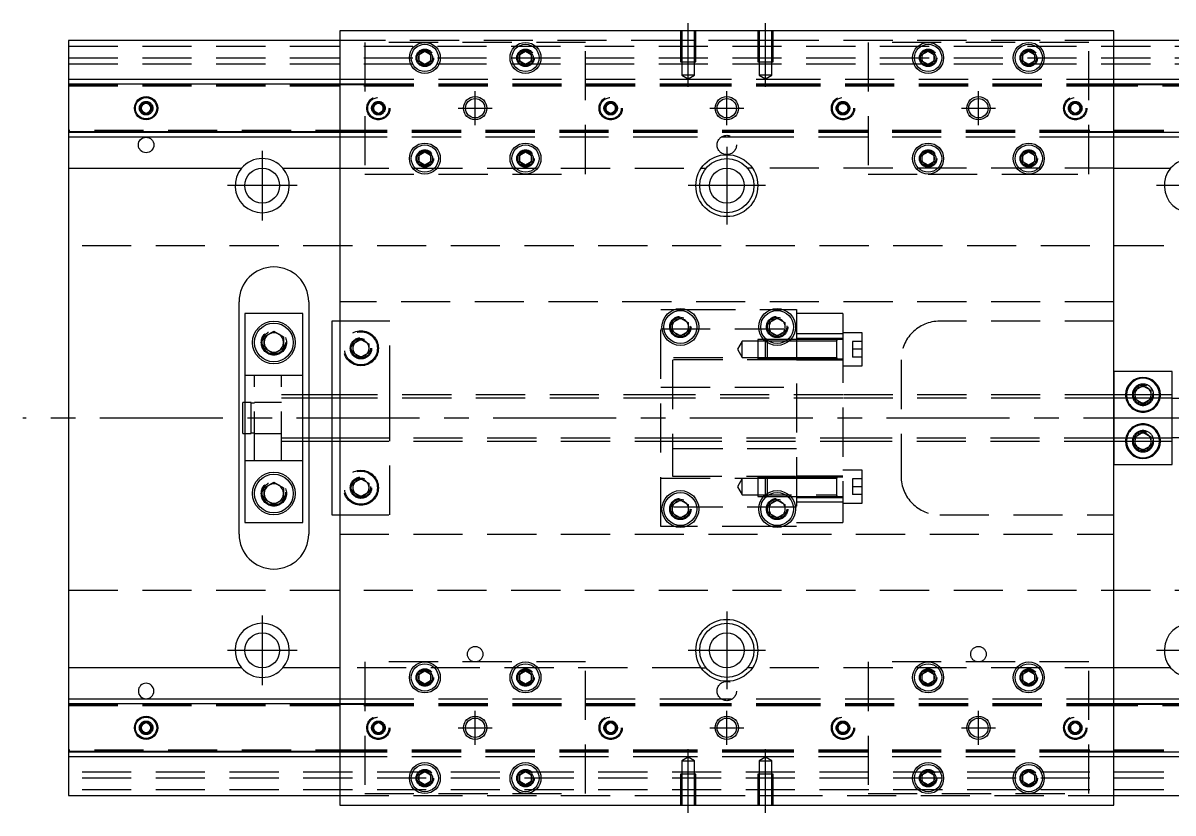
# Model space of a CAD drawing. Extents: x -12 to 491, y -280 to 102.
# Drawn here: x -11.8 to 285.2, y -102 to 102 of the extents above; entities that cross this region are included whole.
import ezdxf

# ---------------------------------------------------------------- set-up
doc = ezdxf.new("R2010")
doc.units = 0
doc.linetypes.add('CENTER', pattern=[50.8, 31.75, -6.35, 6.35, -6.35])
doc.linetypes.add('DASHED', pattern=[19.05, 12.7, -6.35])
doc.layers.get('0').update_dxf_attribs({"linetype": 'CONTINUOUS'})
doc.layers.add('CENTER', color=1, linetype='CENTER')

msp = doc.modelspace()

# ---------------------------------------------------------------- linework, layer by layer
at = {"color": 7, "linetype": 'CONTINUOUS'}
for p, q in [((270, 100), (70, 100)), ((70, 100), (70, -100)), ((270, -100), (270, 100)), ((0, 97.5), (0, 87.5)), ((70, 97.5), (0, 97.5)), ((340, 97.5), (270, 97.5)), ((90.5, 93.87), (92, 94.73)), ((90.5, 92.13), (90.5, 93.87)), ((92, 91.27), (90.5, 92.13)), ((92, 94.73), (93.5, 93.87)), ((93.5, 92.13), (92, 91.27)), ((93.5, 93.87), (93.5, 92.13)), ((116.5, 93.87), (118, 94.73)), ((116.5, 92.13), (116.5, 93.87)), ((118, 91.27), (116.5, 92.13)), ((118, 94.73), (119.5, 93.87)), ((119.5, 92.13), (118, 91.27)), ((119.5, 93.87), (119.5, 92.13)), ((220.5, 93.87), (222, 94.73)), ((220.5, 92.13), (220.5, 93.87)), ((222, 91.27), (220.5, 92.13)), ((222, 94.73), (223.5, 93.87)), ((223.5, 92.13), (222, 91.27)), ((223.5, 93.87), (223.5, 92.13)), ((246.5, 93.87), (248, 94.73)), ((246.5, 92.13), (246.5, 93.87)), ((248, 91.27), (246.5, 92.13)), ((248, 94.73), (249.5, 93.87)), ((249.5, 92.13), (248, 91.27)), ((249.5, 93.87), (249.5, 92.13)), ((0, 87.5), (70, 87.5)), ((0, 87.5), (0, 86.25)), ((0, 86.25), (0, 73.75)), ((0, 86.25), (70, 86.25)), ((270, 87.5), (340, 87.5)), ((270, 86.25), (340, 86.25)), ((18.75, 80.72), (20, 81.44)), ((18.75, 79.28), (18.75, 80.72)), ((20, 81.44), (21.25, 80.72)), ((21.25, 80.72), (21.25, 79.28)), ((20, 78.56), (18.75, 79.28)), ((21.25, 79.28), (20, 78.56)), ((70, 73.75), (0, 73.75)), ((0, 73.75), (0, 72.5)), ((70, 72.5), (0, 72.5)), ((0, 72.5), (0, 64.5)), ((340, 73.75), (270, 73.75)), ((340, 72.5), (270, 72.5)), ((90.5, 67.87), (92, 68.73)), ((92, 68.73), (93.5, 67.87)), ((116.5, 67.87), (118, 68.73)), ((118, 68.73), (119.5, 67.87)), ((220.5, 67.87), (222, 68.73)), ((222, 68.73), (223.5, 67.87)), ((246.5, 67.87), (248, 68.73)), ((248, 68.73), (249.5, 67.87)), ((90.5, 66.13), (90.5, 67.87)), ((92, 65.27), (90.5, 66.13)), ((93.5, 66.13), (92, 65.27)), ((93.5, 67.87), (93.5, 66.13)), ((116.5, 66.13), (116.5, 67.87)), ((118, 65.27), (116.5, 66.13)), ((119.5, 66.13), (118, 65.27)), ((119.5, 67.87), (119.5, 66.13)), ((220.5, 66.13), (220.5, 67.87)), ((222, 65.27), (220.5, 66.13)), ((223.5, 66.13), (222, 65.27)), ((223.5, 67.87), (223.5, 66.13)), ((246.5, 66.13), (246.5, 67.87)), ((248, 65.27), (246.5, 66.13)), ((249.5, 66.13), (248, 65.27)), ((249.5, 67.87), (249.5, 66.13)), ((0, 64.5), (44.64, 64.5)), ((0, 64.5), (0, -64.5)), ((55.36, 64.5), (70, 64.5)), ((163.39, 64.5), (164.64, 64.5)), ((176.61, 64.5), (175.36, 64.5)), ((270, 64.5), (284.64, 64.5)), ((44, -30), (44, 30)), ((62, 30), (62, 6)), ((60.5, 27), (45.5, 27)), ((45.5, 27), (45.5, -27)), ((60.5, -27), (60.5, 27)), ((68, 25), (68, 6)), ((70, 25), (68, 25)), ((156, 24.65), (158, 25.81)), ((156, 22.35), (156, 24.65)), ((158, 25.81), (160, 24.65)), ((160, 24.65), (160, 22.35)), ((181, 24.65), (183, 25.81)), ((181, 22.35), (181, 24.65)), ((183, 25.81), (185, 24.65)), ((185, 24.65), (185, 22.35)), ((50.5, 20.94), (53, 22.39)), ((50.5, 18.06), (50.5, 20.94)), ((53, 22.39), (55.5, 20.94)), ((55.5, 20.94), (55.5, 18.06)), ((158, 21.19), (156, 22.35)), ((160, 22.35), (158, 21.19)), ((183, 21.19), (181, 22.35)), ((185, 22.35), (183, 21.19)), ((53, 16.61), (50.5, 18.06)), ((55.5, 18.06), (53, 16.61)), ((285, 12), (270, 12)), ((270, 12), (270, 6)), ((285, 6), (285, 12)), ((70, 6), (60.5, 6)), ((285, 6), (270, 6)), ((275.5, 7.15), (277.5, 8.31)), ((275.5, 6), (275.5, 7.15)), ((277.5, 8.31), (279.5, 7.15)), ((279.5, 7.15), (279.5, 6)), ((285, -6), (285, 6)), ((45, -4), (45, 4)), ((45.5, 4), (45, 4)), ((290, 5), (285, 5)), ((45, -4), (45.5, -4)), ((285, -5), (290, -5)), ((60.5, -6), (70, -6)), ((62, -6), (62, -30)), ((68, -6), (68, -25)), ((270, -6), (270, -12)), ((270, -6), (285, -6)), ((275.5, -7.15), (275.5, -6)), ((277.5, -8.31), (275.5, -7.15)), ((279.5, -7.15), (277.5, -8.31)), ((279.5, -6), (279.5, -7.15)), ((285, -12), (285, -6)), ((270, -12), (285, -12)), ((50.5, -18.06), (53, -16.61)), ((53, -16.61), (55.5, -18.06)), ((50.5, -20.94), (50.5, -18.06)), ((55.5, -18.06), (55.5, -20.94)), ((53, -22.39), (50.5, -20.94)), ((55.5, -20.94), (53, -22.39)), ((156, -22.35), (158, -21.19)), ((156, -24.65), (156, -22.35)), ((158, -21.19), (160, -22.35)), ((160, -22.35), (160, -24.65)), ((181, -22.35), (183, -21.19)), ((181, -24.65), (181, -22.35)), ((183, -21.19), (185, -22.35)), ((185, -22.35), (185, -24.65)), ((68, -25), (70, -25)), ((158, -25.81), (156, -24.65)), ((160, -24.65), (158, -25.81)), ((183, -25.81), (181, -24.65)), ((185, -24.65), (183, -25.81)), ((45.5, -27), (60.5, -27)), ((0, -64.5), (0, -72.5)), ((44.64, -64.5), (0, -64.5)), ((70, -64.5), (55.36, -64.5)), ((90.5, -66.13), (92, -65.27)), ((92, -65.27), (93.5, -66.13)), ((116.5, -66.13), (118, -65.27)), ((118, -65.27), (119.5, -66.13)), ((163.39, -64.5), (164.64, -64.5)), ((176.61, -64.5), (175.36, -64.5)), ((220.5, -66.13), (222, -65.27)), ((222, -65.27), (223.5, -66.13)), ((246.5, -66.13), (248, -65.27)), ((248, -65.27), (249.5, -66.13)), ((284.64, -64.5), (270, -64.5)), ((90.5, -67.87), (90.5, -66.13)), ((92, -68.73), (90.5, -67.87)), ((93.5, -67.87), (92, -68.73)), ((93.5, -66.13), (93.5, -67.87)), ((116.5, -67.87), (116.5, -66.13)), ((118, -68.73), (116.5, -67.87)), ((119.5, -67.87), (118, -68.73)), ((119.5, -66.13), (119.5, -67.87)), ((220.5, -67.87), (220.5, -66.13)), ((222, -68.73), (220.5, -67.87)), ((223.5, -67.87), (222, -68.73)), ((223.5, -66.13), (223.5, -67.87)), ((246.5, -67.87), (246.5, -66.13)), ((248, -68.73), (246.5, -67.87)), ((249.5, -67.87), (248, -68.73)), ((249.5, -66.13), (249.5, -67.87)), ((0, -72.5), (70, -72.5)), ((0, -72.5), (0, -73.75)), ((0, -73.75), (70, -73.75)), ((0, -73.75), (0, -86.25)), ((270, -72.5), (340, -72.5)), ((270, -73.75), (340, -73.75)), ((18.75, -79.28), (20, -78.56)), ((18.75, -80.72), (18.75, -79.28)), ((20, -78.56), (21.25, -79.28)), ((21.25, -79.28), (21.25, -80.72)), ((20, -81.44), (18.75, -80.72)), ((21.25, -80.72), (20, -81.44)), ((0, -86.25), (0, -87.5)), ((70, -86.25), (0, -86.25)), ((70, -87.5), (0, -87.5)), ((0, -87.5), (0, -97.5)), ((340, -86.25), (270, -86.25)), ((340, -87.5), (270, -87.5)), ((90.5, -92.13), (92, -91.27)), ((92, -91.27), (93.5, -92.13)), ((116.5, -92.13), (118, -91.27)), ((118, -91.27), (119.5, -92.13)), ((220.5, -92.13), (222, -91.27)), ((222, -91.27), (223.5, -92.13)), ((246.5, -92.13), (248, -91.27)), ((248, -91.27), (249.5, -92.13)), ((90.5, -93.87), (90.5, -92.13)), ((92, -94.73), (90.5, -93.87)), ((93.5, -93.87), (92, -94.73)), ((93.5, -92.13), (93.5, -93.87)), ((116.5, -93.87), (116.5, -92.13)), ((118, -94.73), (116.5, -93.87)), ((119.5, -93.87), (118, -94.73)), ((119.5, -92.13), (119.5, -93.87)), ((220.5, -93.87), (220.5, -92.13)), ((222, -94.73), (220.5, -93.87)), ((223.5, -93.87), (222, -94.73)), ((223.5, -92.13), (223.5, -93.87)), ((246.5, -93.87), (246.5, -92.13)), ((248, -94.73), (246.5, -93.87)), ((249.5, -93.87), (248, -94.73)), ((249.5, -92.13), (249.5, -93.87)), ((0, -97.5), (70, -97.5)), ((270, -97.5), (340, -97.5)), ((70, -100), (270, -100))]:
    msp.add_line(p, q, dxfattribs=at)
at = {"color": 3, "linetype": 'DASHED'}
for p, q in [((158, 100), (158, 92)), ((158.35, 100), (158.35, 92)), ((161.65, 92), (161.65, 100)), ((162, 92), (162, 100)), ((178, 100), (178, 92)), ((178.35, 100), (178.35, 92)), ((181.65, 92), (181.65, 100)), ((182, 92), (182, 100)), ((0, 96), (340, 96)), ((158, 97.5), (70, 97.5)), ((76.5, 97), (76.5, 63)), ((133.5, 97), (76.5, 97)), ((133.5, 63), (133.5, 97)), ((162, 97.5), (158, 97.5)), ((178, 97.5), (162, 97.5)), ((182, 97.5), (178, 97.5)), ((270, 97.5), (182, 97.5)), ((263.5, 97), (206.5, 97)), ((206.5, 97), (206.5, 63)), ((263.5, 63), (263.5, 97)), ((0, 93), (340, 93)), ((90, 93), (90.03, 93.35)), ((119.97, 93.33), (120, 93)), ((223.97, 93.33), (224, 93)), ((246, 93), (246.03, 93.35)), ((0, 91.5), (340, 91.5)), ((158, 92), (162, 92)), ((158.35, 92), (158.35, 88.5)), ((161.65, 88.5), (161.65, 92)), ((178, 92), (182, 92)), ((178.35, 92), (178.35, 88.5)), ((181.65, 88.5), (181.65, 92)), ((70, 87.5), (76.5, 87.5)), ((70, 86.25), (76.5, 86.25)), ((76.5, 87.5), (158.5, 87.5)), ((76.5, 86.25), (158.5, 86.25)), ((161.65, 88.5), (158.35, 88.5)), ((158.35, 88.5), (160, 87.55)), ((158.5, 87.5), (181.5, 87.5)), ((158.5, 86.25), (181.5, 86.25)), ((160, 87.55), (161.65, 88.5)), ((181.65, 88.5), (178.35, 88.5)), ((178.35, 88.5), (180, 87.55)), ((180, 87.55), (181.65, 88.5)), ((181.5, 87.5), (263.5, 87.5)), ((181.5, 86.25), (263.5, 86.25)), ((263.5, 87.5), (270, 87.5)), ((263.5, 86.25), (270, 86.25)), ((0, 86.11), (70, 86.11)), ((0, 86.1), (76.5, 86.1)), ((0, 85.8), (76.5, 85.8)), ((70, 86.11), (76.5, 86.11)), ((76.5, 86.11), (158.5, 86.11)), ((76.5, 86.1), (158.5, 86.1)), ((76.5, 86.1), (158.5, 86.1)), ((76.5, 85.8), (158.5, 85.8)), ((76.5, 85.8), (158.5, 85.8)), ((158.5, 86.11), (181.5, 86.11)), ((158.5, 86.1), (181.5, 86.1)), ((158.5, 85.8), (181.5, 85.8)), ((181.5, 86.11), (263.5, 86.11)), ((181.5, 86.1), (263.5, 86.1)), ((181.5, 86.1), (263.5, 86.1)), ((181.5, 85.8), (263.5, 85.8)), ((181.5, 85.8), (263.5, 85.8)), ((263.5, 86.11), (270, 86.11)), ((263.5, 86.1), (340, 86.1)), ((263.5, 85.8), (340, 85.8)), ((270, 86.11), (340, 86.11)), ((21.48, 80.26), (21.5, 80)), ((78.5, 80), (78.52, 80.22)), ((78.75, 80.72), (80, 81.44)), ((78.75, 79.28), (78.75, 80.72)), ((80, 81.44), (81.25, 80.72)), ((81.25, 80.72), (81.25, 79.28)), ((138.75, 80.72), (140, 81.44)), ((138.75, 79.28), (138.75, 80.72)), ((140, 81.44), (141.25, 80.72)), ((141.25, 80.72), (141.25, 79.28)), ((141.48, 80.26), (141.5, 80)), ((198.5, 80), (198.52, 80.25)), ((198.75, 80.72), (200, 81.44)), ((198.75, 79.28), (198.75, 80.72)), ((200, 81.44), (201.25, 80.72)), ((201.25, 80.72), (201.25, 79.28)), ((258.5, 80), (258.52, 80.22)), ((258.75, 80.72), (260, 81.44)), ((258.75, 79.28), (258.75, 80.72)), ((260, 81.44), (261.25, 80.72)), ((261.25, 80.72), (261.25, 79.28)), ((80, 78.56), (78.75, 79.28)), ((81.25, 79.28), (80, 78.56)), ((140, 78.56), (138.75, 79.28)), ((141.25, 79.28), (140, 78.56)), ((200, 78.56), (198.75, 79.28)), ((201.25, 79.28), (200, 78.56)), ((260, 78.56), (258.75, 79.28)), ((261.25, 79.28), (260, 78.56)), ((76.5, 74.2), (0, 74.2)), ((76.5, 73.9), (0, 73.9)), ((70, 73.89), (0, 73.89)), ((76.5, 73.89), (70, 73.89)), ((76.5, 73.75), (70, 73.75)), ((76.5, 72.5), (70, 72.5)), ((158.5, 74.2), (76.5, 74.2)), ((158.5, 73.9), (76.5, 73.9)), ((158.5, 73.89), (76.5, 73.89)), ((158.5, 73.75), (76.5, 73.75)), ((158.5, 72.5), (76.5, 72.5)), ((181.5, 74.2), (158.5, 74.2)), ((181.5, 73.9), (158.5, 73.9)), ((181.5, 73.89), (158.5, 73.89)), ((181.5, 73.75), (158.5, 73.75)), ((181.5, 72.5), (158.5, 72.5)), ((263.5, 74.2), (181.5, 74.2)), ((263.5, 73.9), (181.5, 73.9)), ((263.5, 73.89), (181.5, 73.89)), ((263.5, 73.75), (181.5, 73.75)), ((263.5, 72.5), (181.5, 72.5)), ((340, 74.2), (263.5, 74.2)), ((340, 73.9), (263.5, 73.9)), ((270, 73.89), (263.5, 73.89)), ((270, 73.75), (263.5, 73.75)), ((270, 72.5), (263.5, 72.5)), ((340, 73.89), (270, 73.89)), ((93.97, 67.33), (94, 67)), ((116, 67), (116.02, 67.3)), ((223.97, 67.33), (224, 67)), ((249.97, 67.33), (250, 67)), ((70, 64.5), (163.39, 64.5)), ((76.5, 63), (133.5, 63)), ((270, 64.5), (176.61, 64.5)), ((206.5, 63), (222, 63)), ((222, 63), (248, 63)), ((248, 63), (263.5, 63)), ((340, 44.5), (0, 44.5)), ((270, 30), (70, 30)), ((153, 28), (156.48, 28)), ((153, -28), (153, 28)), ((156.48, 28), (159.52, 28)), ((159.52, 28), (181.48, 28)), ((181.48, 28), (184.52, 28)), ((184.52, 28), (188, 28)), ((188, 28), (188, -28)), ((200, 27), (188, 27)), ((200, 27), (200, 21.75)), ((83, 25), (70, 25)), ((83, 6), (83, 25)), ((160.48, 23.79), (160.5, 23.5)), ((185.48, 23.79), (185.5, 23.5)), ((270, 25), (225, 25)), ((153, 23), (188, 23)), ((200, 21.75), (188, 21.75)), ((205, 22), (200, 22)), ((200, 21.75), (200, -21.75)), ((205, 13.5), (205, 22)), ((50, 19.5), (50.02, 19.85)), ((73, 18), (73.01, 18.25)), ((73.5, 19.15), (75.5, 20.31)), ((73.5, 16.85), (73.5, 19.15)), ((75.5, 20.31), (77.5, 19.15)), ((77.5, 19.15), (77.5, 16.85)), ((174, 19.85), (172.79, 17.75)), ((174, 15.65), (174, 19.85)), ((178, 19.85), (174, 19.85)), ((178, 20.25), (178, 15.25)), ((179.53, 20.25), (178, 20.25)), ((180, 19.85), (178, 19.85)), ((180.26, 20.25), (179.53, 20.25)), ((180.34, 20.19), (180, 19.85)), ((180, 19.82), (180, 19.85)), ((180.82, 19.85), (180, 19.85)), ((180, 15.65), (180, 19.82)), ((180.4, 20.25), (180.26, 20.25)), ((180.4, 20.25), (180.34, 20.19)), ((180.4, 20.25), (180.4, 20.14)), ((185.74, 20.25), (180.4, 20.25)), ((185.74, 20.25), (180.4, 20.25)), ((180.4, 20.14), (180.4, 19.52)), ((180.4, 19.52), (180.4, 15.25)), ((185.18, 19.85), (180.82, 19.85)), ((186.04, 19.85), (185.18, 19.85)), ((186.47, 20.25), (185.74, 20.25)), ((188, 19.85), (186.04, 19.85)), ((188, 20.25), (186.47, 20.25)), ((188, 20.25), (186.47, 20.25)), ((200, 20.5), (188, 20.5)), ((198.4, 20.25), (188, 20.25)), ((198.4, 19.85), (188, 19.85)), ((200, 20.25), (198.39, 20.25)), ((198.4, 15.25), (198.4, 20.25)), ((198.4, 19.85), (198.4, 20.25)), ((198.4, 15.25), (198.4, 20.25)), ((198.4, 20), (198.4, 20.25)), ((198.4, 20.25), (198.4, 20)), ((198.4, 15.51), (198.4, 20)), ((198.4, 15.65), (198.4, 19.85)), ((202.5, 19.75), (202.5, 17.75)), ((205, 19.75), (202.5, 19.75)), ((75.5, 15.69), (73.5, 16.85)), ((77.5, 16.85), (75.5, 15.69)), ((188, 15.5), (153, 15.5)), ((156, 15), (156, -15)), ((188, 15), (156, 15)), ((172.79, 17.75), (174, 15.65)), ((174, 15.65), (178, 15.65)), ((178, 15.65), (180, 15.65)), ((178, 15.25), (180.4, 15.25)), ((180, 15.65), (188, 15.65)), ((180, 15.65), (180.4, 15.25)), ((180.4, 15.25), (188, 15.25)), ((188, 15.65), (198.4, 15.65)), ((188, 15.25), (198.4, 15.25)), ((188, 15), (200, 15)), ((198.39, 15.25), (200, 15.25)), ((198.4, 15.25), (198.4, 15.65)), ((198.4, 15.25), (198.4, 15.51)), ((198.4, 15.51), (198.4, 15.25)), ((202.5, 17.75), (202.5, 15.75)), ((205, 17.75), (202.5, 17.75)), ((205, 15.75), (202.5, 15.75)), ((215, 15), (215, -15)), ((200, 13.5), (205, 13.5)), ((48, 11), (45.5, 11)), ((48, -11), (48, 11)), ((55, 11), (48, 11)), ((55, -11), (55, 11)), ((60.5, 11), (55, 11)), ((60.5, 6), (55, 6)), ((62, 6), (62, 5.12)), ((68, 6), (68, -6)), ((156, 6), (70, 6)), ((83, -6), (83, 6)), ((153, 8), (188, 8)), ((200, 6), (156, 6)), ((270, 6), (200, 6)), ((270, 6), (270, -6)), ((275.5, 4.85), (275.5, 6)), ((279.5, 6), (279.5, 5.12)), ((279.98, 6.29), (280, 6)), ((47.1, 4), (45.5, 4)), ((47.1, -4), (47.1, 4)), ((48, 3.8), (47.1, 3.8)), ((55, 4), (48, 4)), ((60.5, 5.12), (55, 5.12)), ((62, 5.12), (62, -5.13)), ((156, 5.12), (70, 5.12)), ((200, 5.12), (156, 5.12)), ((270, 5.12), (200, 5.12)), ((277.5, 3.69), (275.5, 4.85)), ((279.5, 4.85), (277.5, 3.69)), ((279.5, 5.12), (279.5, 4.85)), ((45.5, -4), (47.1, -4)), ((47.1, -3.8), (48, -3.8)), ((48, -4), (55, -4)), ((55, -5.13), (60.5, -5.13)), ((62, -5.13), (62, -6)), ((70, -5.13), (156, -5.13)), ((156, -5.13), (200, -5.13)), ((200, -5.13), (270, -5.13)), ((275.5, -4.85), (277.5, -3.69)), ((275.5, -6), (275.5, -4.85)), ((277.5, -3.69), (279.5, -4.85)), ((279.5, -4.85), (279.5, -5.13)), ((279.5, -5.13), (279.5, -6)), ((279.98, -5.71), (280, -6)), ((55, -6), (60.5, -6)), ((70, -6), (156, -6)), ((83, -25), (83, -6)), ((188, -8), (153, -8)), ((156, -6), (200, -6)), ((200, -6), (270, -6)), ((45.5, -11), (48, -11)), ((48, -11), (55, -11)), ((55, -11), (60.5, -11)), ((205, -13.5), (200, -13.5)), ((205, -22), (205, -13.5)), ((73.5, -16.85), (75.5, -15.69)), ((73.5, -19.15), (73.5, -16.85)), ((75.5, -15.69), (77.5, -16.85)), ((77.5, -16.85), (77.5, -19.15)), ((77.98, -17.71), (78, -18)), ((153, -15.5), (188, -15.5)), ((156, -15), (188, -15)), ((174, -15.65), (172.79, -17.75)), ((172.79, -17.75), (174, -19.85)), ((174, -19.85), (174, -15.65)), ((178, -15.65), (174, -15.65)), ((178, -15.25), (178, -20.25)), ((180.4, -15.25), (178, -15.25)), ((180, -15.65), (178, -15.65)), ((180.4, -15.25), (180, -15.65)), ((180, -19.85), (180, -15.65)), ((188, -15.65), (180, -15.65)), ((180.4, -15.25), (180.4, -19.52)), ((188, -15.25), (180.4, -15.25)), ((188, -15.25), (180.4, -15.25)), ((200, -15), (188, -15)), ((198.4, -15.25), (188, -15.25)), ((198.4, -15.65), (188, -15.65)), ((200, -15.25), (198.39, -15.25)), ((198.4, -20.25), (198.4, -15.25)), ((198.4, -20.25), (198.4, -15.25)), ((198.4, -15.51), (198.4, -15.25)), ((198.4, -15.25), (198.4, -15.51)), ((198.4, -20), (198.4, -15.51)), ((202.5, -15.75), (202.5, -17.75)), ((205, -15.75), (202.5, -15.75)), ((202.5, -17.75), (202.5, -19.75)), ((205, -17.75), (202.5, -17.75)), ((55.98, -19.14), (56, -19.5)), ((75.5, -20.31), (73.5, -19.15)), ((77.5, -19.15), (75.5, -20.31)), ((174, -19.85), (198.4, -19.85)), ((178, -20.25), (179.53, -20.25)), ((179.53, -20.25), (180.26, -20.25)), ((180, -19.85), (180.34, -20.19)), ((180.26, -20.25), (180.4, -20.25)), ((180.34, -20.19), (180.4, -20.25)), ((180.4, -19.52), (180.4, -20.14)), ((180.4, -20.14), (180.4, -20.25)), ((180.4, -20.25), (185.74, -20.25)), ((185.74, -20.25), (186.47, -20.25)), ((186.47, -20.25), (188, -20.25)), ((186.47, -20.25), (188, -20.25)), ((188, -20.25), (198.4, -20.25)), ((188, -20.5), (200, -20.5)), ((198.39, -20.25), (200, -20.25)), ((198.4, -20.25), (198.4, -20)), ((198.4, -20), (198.4, -20.25)), ((198.4, -20.25), (198.4, -20.25)), ((205, -19.75), (202.5, -19.75)), ((188, -23), (153, -23)), ((155.5, -23.5), (155.52, -23.2)), ((180.5, -23.5), (180.52, -23.2)), ((200, -21.75), (188, -21.75)), ((200, -21.75), (188, -21.75)), ((200, -21.75), (200, -27)), ((200, -22), (205, -22)), ((70, -25), (83, -25)), ((225, -25), (270, -25)), ((156.48, -28), (153, -28)), ((159.52, -28), (156.48, -28)), ((181.48, -28), (159.52, -28)), ((184.52, -28), (181.48, -28)), ((188, -28), (184.52, -28)), ((188, -27), (200, -27)), ((70, -30), (270, -30)), ((0, -44.5), (340, -44.5)), ((163.39, -64.5), (70, -64.5)), ((133.5, -63), (76.5, -63)), ((76.5, -63), (76.5, -97)), ((133.5, -97), (133.5, -63)), ((270, -64.5), (176.61, -64.5)), ((206.5, -63), (206.5, -97)), ((263.5, -63), (206.5, -63)), ((263.5, -97), (263.5, -63)), ((90, -67), (90.03, -66.65)), ((119.97, -66.67), (120, -67)), ((220, -67), (220.02, -66.7)), ((246, -67), (246.03, -66.65)), ((0, -73.89), (70, -73.89)), ((0, -73.9), (76.5, -73.9)), ((0, -74.2), (76.5, -74.2)), ((70, -72.5), (76.5, -72.5)), ((70, -73.75), (76.5, -73.75)), ((70, -73.89), (76.5, -73.89)), ((76.5, -72.5), (158.5, -72.5)), ((76.5, -73.75), (158.5, -73.75)), ((76.5, -73.89), (158.5, -73.89)), ((76.5, -73.9), (158.5, -73.9)), ((76.5, -74.2), (158.5, -74.2)), ((158.5, -72.5), (181.5, -72.5)), ((158.5, -73.75), (181.5, -73.75)), ((158.5, -73.89), (181.5, -73.89)), ((158.5, -73.9), (181.5, -73.9)), ((158.5, -74.2), (181.5, -74.2)), ((181.5, -72.5), (263.5, -72.5)), ((181.5, -73.75), (263.5, -73.75)), ((181.5, -73.89), (263.5, -73.89)), ((181.5, -73.9), (263.5, -73.9)), ((181.5, -74.2), (263.5, -74.2)), ((263.5, -72.5), (270, -72.5)), ((263.5, -73.75), (270, -73.75)), ((263.5, -73.89), (270, -73.89)), ((263.5, -73.9), (340, -73.9)), ((263.5, -74.2), (340, -74.2)), ((270, -73.89), (340, -73.89)), ((18.5, -80), (18.52, -79.78)), ((78.5, -80), (78.52, -79.78)), ((78.75, -79.28), (80, -78.56)), ((78.75, -80.72), (78.75, -79.28)), ((80, -78.56), (81.25, -79.28)), ((81.25, -79.28), (81.25, -80.72)), ((138.5, -80), (138.52, -79.78)), ((138.75, -79.28), (140, -78.56)), ((138.75, -80.72), (138.75, -79.28)), ((140, -78.56), (141.25, -79.28)), ((141.25, -79.28), (141.25, -80.72)), ((198.5, -80), (198.52, -79.75)), ((198.75, -79.28), (200, -78.56)), ((198.75, -80.72), (198.75, -79.28)), ((200, -78.56), (201.25, -79.28)), ((201.25, -79.28), (201.25, -80.72)), ((258.5, -80), (258.52, -79.78)), ((258.75, -79.28), (260, -78.56)), ((258.75, -80.72), (258.75, -79.28)), ((260, -78.56), (261.25, -79.28)), ((261.25, -79.28), (261.25, -80.72)), ((80, -81.44), (78.75, -80.72)), ((81.25, -80.72), (80, -81.44)), ((140, -81.44), (138.75, -80.72)), ((141.25, -80.72), (140, -81.44)), ((200, -81.44), (198.75, -80.72)), ((201.25, -80.72), (200, -81.44)), ((260, -81.44), (258.75, -80.72)), ((261.25, -80.72), (260, -81.44)), ((76.5, -85.8), (0, -85.8)), ((76.5, -86.1), (0, -86.1)), ((70, -86.11), (0, -86.11)), ((76.5, -86.11), (70, -86.11)), ((158.5, -85.8), (76.5, -85.8)), ((158.5, -85.8), (76.5, -85.8)), ((158.5, -86.1), (76.5, -86.1)), ((158.5, -86.1), (76.5, -86.1)), ((158.5, -86.11), (76.5, -86.11)), ((181.5, -85.8), (158.5, -85.8)), ((181.5, -86.1), (158.5, -86.1)), ((181.5, -86.11), (158.5, -86.11)), ((263.5, -85.8), (181.5, -85.8)), ((263.5, -85.8), (181.5, -85.8)), ((263.5, -86.1), (181.5, -86.1)), ((263.5, -86.1), (181.5, -86.1)), ((263.5, -86.11), (181.5, -86.11)), ((340, -85.8), (263.5, -85.8)), ((340, -86.1), (263.5, -86.1)), ((270, -86.11), (263.5, -86.11)), ((340, -86.11), (270, -86.11)), ((76.5, -86.25), (70, -86.25)), ((76.5, -87.5), (70, -87.5)), ((158.5, -86.25), (76.5, -86.25)), ((158.5, -87.5), (76.5, -87.5)), ((160, -87.55), (158.35, -88.5)), ((158.35, -88.5), (160, -88.5)), ((158.35, -88.5), (158.35, -92)), ((181.5, -86.25), (158.5, -86.25)), ((181.5, -87.5), (158.5, -87.5)), ((161.65, -88.5), (160, -87.55)), ((160, -88.5), (161.65, -88.5)), ((161.65, -92), (161.65, -88.5)), ((180, -87.55), (178.35, -88.5)), ((178.35, -88.5), (180, -88.5)), ((178.35, -88.5), (178.35, -92)), ((181.65, -88.5), (180, -87.55)), ((180, -88.5), (181.65, -88.5)), ((263.5, -86.25), (181.5, -86.25)), ((263.5, -87.5), (181.5, -87.5)), ((181.65, -92), (181.65, -88.5)), ((270, -86.25), (263.5, -86.25)), ((270, -87.5), (263.5, -87.5)), ((340, -91.5), (0, -91.5)), ((162, -92), (158, -92)), ((158, -92), (158, -100)), ((158.35, -92), (158.35, -100)), ((161.65, -100), (161.65, -92)), ((162, -100), (162, -92)), ((182, -92), (178, -92)), ((178, -92), (178, -100)), ((178.35, -92), (178.35, -100)), ((181.65, -100), (181.65, -92)), ((182, -100), (182, -92)), ((340, -93), (0, -93)), ((93.97, -92.67), (94, -93)), ((119.97, -92.67), (120, -93)), ((220, -93), (220.02, -92.7)), ((249.97, -92.67), (250, -93)), ((340, -96), (0, -96)), ((70, -97.5), (158, -97.5)), ((76.5, -97), (133.5, -97)), ((158, -97.5), (162, -97.5)), ((162, -97.5), (178, -97.5)), ((178, -97.5), (182, -97.5)), ((182, -97.5), (270, -97.5)), ((206.5, -97), (263.5, -97))]:
    msp.add_line(p, q, dxfattribs=at)
at = {"color": 3, "linetype": 'CONTINUOUS'}
for p, q in [((70, 5.12), (60.5, 5.12)), ((285, 5.12), (270, 5.12)), ((60.5, -5.13), (70, -5.13)), ((270, -5.13), (285, -5.13))]:
    msp.add_line(p, q, dxfattribs=at)
at = {"color": 7, "linetype": 'CONTINUOUS'}
for centre, radius in [((92, 93), 4), ((92, 93), 3.5), ((118, 93), 4), ((118, 93), 3.5), ((222, 93), 4), ((222, 93), 3.5), ((248, 93), 4), ((248, 93), 3.5), ((20, 80), 3), ((20, 80), 2.75), ((105, 80), 2.5), ((170, 80), 3), ((170, 80), 2.5), ((235, 80), 2.5), ((20, 70.5), 2), ((92, 67), 4), ((92, 67), 3.5), ((118, 67), 4), ((118, 67), 3.5), ((222, 67), 4), ((222, 67), 3.5), ((248, 67), 4), ((248, 67), 3.5), ((170, 60), 8), ((170, 60), 7), ((50, 60), 4.5), ((170, 60), 4.5), ((158, 23.5), 4.75), ((158, 23.5), 4.25), ((183, 23.5), 4.75), ((183, 23.5), 4.25), ((53, 19.5), 5.5), ((53, 19.5), 5), ((53, -19.5), 5.5), ((53, -19.5), 5), ((158, -23.5), 4.75), ((158, -23.5), 4.25), ((183, -23.5), 4.75), ((183, -23.5), 4.25), ((170, -60), 8), ((170, -60), 7), ((50, -60), 4.5), ((170, -60), 4.5), ((92, -67), 4), ((92, -67), 3.5), ((118, -67), 4), ((118, -67), 3.5), ((222, -67), 4), ((222, -67), 3.5), ((248, -67), 4), ((248, -67), 3.5), ((20, -80), 3), ((170, -80), 3), ((20, -80), 2.75), ((105, -80), 2.5), ((170, -80), 2.5), ((235, -80), 2.5), ((92, -93), 4), ((118, -93), 4), ((222, -93), 4), ((248, -93), 4), ((92, -93), 3.5), ((118, -93), 3.5), ((222, -93), 3.5), ((248, -93), 3.5)]:
    msp.add_circle(centre, radius, dxfattribs=at)
at = {"color": 3, "linetype": 'DASHED'}
for centre, radius in [((92, 93), 2.25), ((118, 93), 2.25), ((222, 93), 2.25), ((248, 93), 2.25), ((92, 93), 2), ((118, 93), 2), ((222, 93), 2), ((248, 93), 2), ((20, 80), 1.75), ((20, 80), 1.5), ((80, 80), 3), ((80, 80), 2.75), ((80, 80), 1.75), ((80, 80), 1.5), ((140, 80), 3), ((140, 80), 2.75), ((140, 80), 1.75), ((140, 80), 1.5), ((200, 80), 3), ((200, 80), 2.75), ((200, 80), 1.75), ((200, 80), 1.5), ((200, 80), 1.25), ((260, 80), 3), ((260, 80), 2.75), ((260, 80), 1.75), ((260, 80), 1.5), ((170, 70.5), 2.5), ((92, 67), 2.25), ((92, 67), 2), ((118, 67), 2.25), ((118, 67), 2), ((222, 67), 2.25), ((222, 67), 2), ((248, 67), 2.25), ((248, 67), 2), ((158, 23.5), 2.75), ((158, 23.5), 2.5), ((183, 23.5), 2.75), ((183, 23.5), 2.5), ((53, 19.5), 3.25), ((53, 19.5), 3), ((75.5, 18), 4.5), ((75.5, 18), 4.25), ((75.5, 18), 2.75), ((75.5, 18), 2.5), ((277.5, 6), 2.5), ((277.5, -6), 2.5), ((75.5, -18), 4.5), ((75.5, -18), 4.25), ((53, -19.5), 3.25), ((53, -19.5), 3), ((75.5, -18), 2.75), ((75.5, -18), 2.5), ((158, -23.5), 2.75), ((183, -23.5), 2.75), ((158, -23.5), 2.5), ((183, -23.5), 2.5), ((105, -61), 2), ((235, -61), 2), ((92, -67), 2.25), ((92, -67), 2), ((118, -67), 2.25), ((118, -67), 2), ((222, -67), 2.25), ((222, -67), 2), ((248, -67), 2.25), ((248, -67), 2), ((170, -70.5), 2.5), ((80, -80), 3), ((140, -80), 3), ((200, -80), 3), ((260, -80), 3), ((20, -80), 1.75), ((20, -80), 1.5), ((80, -80), 2.75), ((80, -80), 1.75), ((80, -80), 1.5), ((140, -80), 2.75), ((140, -80), 1.75), ((140, -80), 1.5), ((200, -80), 2.75), ((200, -80), 1.75), ((200, -80), 1.5), ((200, -80), 1.25), ((260, -80), 2.75), ((260, -80), 1.75), ((260, -80), 1.5), ((92, -93), 2.25), ((92, -93), 2), ((118, -93), 2.25), ((118, -93), 2), ((222, -93), 2.25), ((222, -93), 2), ((248, -93), 2.25), ((248, -93), 2)]:
    msp.add_circle(centre, radius, dxfattribs=at)
at = {"color": 3, "linetype": 'CONTINUOUS'}
for centre in [(105, 80), (235, 80), (105, -80), (235, -80)]:
    msp.add_circle(centre, 3, dxfattribs=at)
at = {"color": 7, "linetype": 'CONTINUOUS'}
for centre, radius, start, end in [((92, 93), 1.65, 155.38, 180), ((92, 93), 1.65, 180, 204.62), ((92, 93), 1.65, 144.62, 155.38), ((92, 93), 1.65, 204.62, 215.38), ((92, 93), 1.65, 95.38, 144.62), ((92, 93), 1.65, 84.62, 95.38), ((92, 93), 1.65, 35.38, 84.62), ((92, 93), 1.65, 24.62, 35.38), ((92, 93), 1.65, 324.62, 335.38), ((92, 93), 1.65, 335.38, 24.62), ((118, 93), 1.65, 155.38, 180), ((118, 93), 1.65, 180, 204.62), ((118, 93), 1.65, 144.62, 155.38), ((118, 93), 1.65, 204.62, 215.38), ((118, 93), 1.65, 95.38, 144.62), ((118, 93), 1.65, 84.62, 95.38), ((118, 93), 1.65, 35.38, 84.62), ((118, 93), 1.65, 24.62, 35.38), ((118, 93), 1.65, 324.62, 335.38), ((118, 93), 1.65, 335.38, 24.62), ((222, 93), 1.65, 155.38, 180), ((222, 93), 1.65, 180, 204.62), ((222, 93), 1.65, 144.62, 155.38), ((222, 93), 1.65, 204.62, 215.38), ((222, 93), 1.65, 95.38, 144.62), ((222, 93), 1.65, 84.62, 95.38), ((222, 93), 1.65, 35.38, 84.62), ((222, 93), 1.65, 24.62, 35.38), ((222, 93), 1.65, 324.62, 335.38), ((222, 93), 1.65, 335.38, 24.62), ((248, 93), 1.65, 155.38, 180), ((248, 93), 1.65, 180, 204.62), ((248, 93), 1.65, 144.62, 155.38), ((248, 93), 1.65, 204.62, 215.38), ((248, 93), 1.65, 95.38, 144.62), ((248, 93), 1.65, 84.62, 95.38), ((248, 93), 1.65, 35.38, 84.62), ((248, 93), 1.65, 24.62, 35.38), ((248, 93), 1.65, 324.62, 335.38), ((248, 93), 1.65, 335.38, 24.62), ((92, 93), 1.65, 215.38, 264.62), ((92, 93), 1.65, 264.62, 275.38), ((92, 93), 1.65, 275.38, 324.62), ((118, 93), 1.65, 215.38, 264.62), ((118, 93), 1.65, 264.62, 275.38), ((118, 93), 1.65, 275.38, 324.62), ((222, 93), 1.65, 215.38, 264.62), ((222, 93), 1.65, 264.62, 275.38), ((222, 93), 1.65, 275.38, 324.62), ((248, 93), 1.65, 215.38, 264.62), ((248, 93), 1.65, 264.62, 275.38), ((248, 93), 1.65, 275.38, 324.62), ((20, 80), 1.25, 120, 180), ((20, 80), 1.25, 60, 120), ((20, 80), 1.25, 0, 60), ((20, 80), 1.25, 180, 240), ((20, 80), 1.25, 240, 300), ((20, 80), 1.25, 300, 0), ((92, 67), 1.65, 95.38, 144.62), ((92, 67), 1.65, 84.62, 95.38), ((92, 67), 1.65, 35.38, 84.62), ((118, 67), 1.65, 95.38, 144.62), ((118, 67), 1.65, 84.62, 95.38), ((118, 67), 1.65, 35.38, 84.62), ((222, 67), 1.65, 95.38, 144.62), ((222, 67), 1.65, 84.62, 95.38), ((222, 67), 1.65, 35.38, 84.62), ((248, 67), 1.65, 95.38, 144.62), ((248, 67), 1.65, 84.62, 95.38), ((248, 67), 1.65, 35.38, 84.62), ((50, 60), 7, 40.0052, 139.9948), ((92, 67), 1.65, 155.38, 180), ((92, 67), 1.65, 180, 204.62), ((92, 67), 1.65, 144.62, 155.38), ((92, 67), 1.65, 204.62, 215.38), ((92, 67), 1.65, 215.38, 264.62), ((92, 67), 1.65, 264.62, 275.38), ((92, 67), 1.65, 275.38, 324.62), ((92, 67), 1.65, 24.62, 35.38), ((92, 67), 1.65, 324.62, 335.38), ((92, 67), 1.65, 335.38, 24.62), ((118, 67), 1.65, 155.38, 180), ((118, 67), 1.65, 180, 204.62), ((118, 67), 1.65, 144.62, 155.38), ((118, 67), 1.65, 204.62, 215.38), ((118, 67), 1.65, 215.38, 264.62), ((118, 67), 1.65, 264.62, 275.38), ((118, 67), 1.65, 275.38, 324.62), ((118, 67), 1.65, 24.62, 35.38), ((118, 67), 1.65, 324.62, 335.38), ((118, 67), 1.65, 335.38, 24.62), ((222, 67), 1.65, 155.38, 180), ((222, 67), 1.65, 180, 204.62), ((222, 67), 1.65, 144.62, 155.38), ((222, 67), 1.65, 204.62, 215.38), ((222, 67), 1.65, 215.38, 264.62), ((222, 67), 1.65, 264.62, 275.38), ((222, 67), 1.65, 275.38, 324.62), ((222, 67), 1.65, 24.62, 35.38), ((222, 67), 1.65, 324.62, 335.38), ((222, 67), 1.65, 335.38, 24.62), ((248, 67), 1.65, 155.38, 180), ((248, 67), 1.65, 180, 204.62), ((248, 67), 1.65, 144.62, 155.38), ((248, 67), 1.65, 204.62, 215.38), ((248, 67), 1.65, 215.38, 264.62), ((248, 67), 1.65, 264.62, 275.38), ((248, 67), 1.65, 275.38, 324.62), ((248, 67), 1.65, 24.62, 35.38), ((248, 67), 1.65, 324.62, 335.38), ((248, 67), 1.65, 335.38, 24.62), ((290, 60), 7, 40.0052, 139.9948), ((50, 60), 7, 139.9948, 40.0052), ((290, 60), 7, 139.9948, 40.0052), ((53, 30), 9, 90, 180), ((53, 30), 9, 0, 90), ((158, 23.5), 2.1, 162.2472, 180), ((158, 23.5), 2.1, 137.7528, 162.2472), ((158, 23.5), 2.1, 102.2472, 137.7528), ((158, 23.5), 2.1, 77.7528, 102.2472), ((158, 23.5), 2.1, 42.2472, 77.7528), ((158, 23.5), 2.1, 17.7528, 42.2472), ((158, 23.5), 2.1, 342.2472, 17.7528), ((183, 23.5), 2.1, 162.2472, 180), ((183, 23.5), 2.1, 137.7528, 162.2472), ((183, 23.5), 2.1, 102.2472, 137.7528), ((183, 23.5), 2.1, 77.7528, 102.2472), ((183, 23.5), 2.1, 42.2472, 77.7528), ((183, 23.5), 2.1, 17.7528, 42.2472), ((183, 23.5), 2.1, 342.2472, 17.7528), ((53, 19.5), 2.5, 120, 180), ((53, 19.5), 2.5, 60, 120), ((53, 19.5), 2.5, 0, 60), ((158, 23.5), 2.1, 180, 197.7528), ((158, 23.5), 2.1, 197.7528, 222.2472), ((158, 23.5), 2.1, 222.2472, 257.7528), ((158, 23.5), 2.1, 257.7528, 282.2472), ((158, 23.5), 2.1, 282.2472, 317.7528), ((158, 23.5), 2.1, 317.7528, 342.2472), ((183, 23.5), 2.1, 180, 197.7528), ((183, 23.5), 2.1, 197.7528, 222.2472), ((183, 23.5), 2.1, 222.2472, 257.7528), ((183, 23.5), 2.1, 257.7528, 282.2472), ((183, 23.5), 2.1, 282.2472, 317.7528), ((183, 23.5), 2.1, 317.7528, 342.2472), ((53, 19.5), 2.5, 180, 240), ((53, 19.5), 2.5, 300, 0), ((53, 19.5), 2.5, 240, 300), ((277.5, 6), 4.5, 0, 180), ((277.5, 6), 4.25, 0, 180), ((277.5, 6), 2.1, 162.2472, 180), ((277.5, 6), 2.1, 137.7528, 162.2472), ((277.5, 6), 2.1, 102.2472, 137.7528), ((277.5, 6), 2.1, 77.7528, 102.2472), ((277.5, 6), 2.1, 42.2472, 77.7528), ((277.5, 6), 2.1, 17.7528, 42.2472), ((277.5, 6), 2.1, 0, 17.7528), ((277.5, -6), 4.5, 180, 0), ((277.5, -6), 4.25, 180, 0), ((277.5, -6), 2.1, 180, 197.7528), ((277.5, -6), 2.1, 197.7528, 222.2472), ((277.5, -6), 2.1, 222.2472, 257.7528), ((277.5, -6), 2.1, 257.7528, 282.2472), ((277.5, -6), 2.1, 282.2472, 317.7528), ((277.5, -6), 2.1, 317.7528, 342.2472), ((277.5, -6), 2.1, 342.2472, 0), ((53, -19.5), 2.5, 120, 180), ((53, -19.5), 2.5, 60, 120), ((53, -19.5), 2.5, 0, 60), ((53, -19.5), 2.5, 180, 240), ((53, -19.5), 2.5, 300, 0), ((53, -19.5), 2.5, 240, 300), ((158, -23.5), 2.1, 162.2472, 180), ((158, -23.5), 2.1, 180, 197.7528), ((158, -23.5), 2.1, 137.7528, 162.2472), ((158, -23.5), 2.1, 102.2472, 137.7528), ((158, -23.5), 2.1, 77.7528, 102.2472), ((158, -23.5), 2.1, 42.2472, 77.7528), ((158, -23.5), 2.1, 17.7528, 42.2472), ((158, -23.5), 2.1, 342.2472, 17.7528), ((183, -23.5), 2.1, 162.2472, 180), ((183, -23.5), 2.1, 180, 197.7528), ((183, -23.5), 2.1, 137.7528, 162.2472), ((183, -23.5), 2.1, 102.2472, 137.7528), ((183, -23.5), 2.1, 77.7528, 102.2472), ((183, -23.5), 2.1, 42.2472, 77.7528), ((183, -23.5), 2.1, 17.7528, 42.2472), ((183, -23.5), 2.1, 342.2472, 17.7528), ((158, -23.5), 2.1, 197.7528, 222.2472), ((158, -23.5), 2.1, 222.2472, 257.7528), ((158, -23.5), 2.1, 257.7528, 282.2472), ((158, -23.5), 2.1, 282.2472, 317.7528), ((158, -23.5), 2.1, 317.7528, 342.2472), ((183, -23.5), 2.1, 197.7528, 222.2472), ((183, -23.5), 2.1, 222.2472, 257.7528), ((183, -23.5), 2.1, 257.7528, 282.2472), ((183, -23.5), 2.1, 282.2472, 317.7528), ((183, -23.5), 2.1, 317.7528, 342.2472), ((53, -30), 9, 180, 270), ((53, -30), 9, 270, 0), ((50, -60), 7, 319.9948, 220.0052), ((290, -60), 7, 319.9948, 220.0052), ((50, -60), 7, 220.0052, 319.9948), ((290, -60), 7, 220.0052, 319.9948), ((92, -67), 1.65, 155.38, 180), ((92, -67), 1.65, 180, 204.62), ((92, -67), 1.65, 144.62, 155.38), ((92, -67), 1.65, 204.62, 215.38), ((92, -67), 1.65, 95.38, 144.62), ((92, -67), 1.65, 215.38, 264.62), ((92, -67), 1.65, 84.62, 95.38), ((92, -67), 1.65, 35.38, 84.62), ((92, -67), 1.65, 275.38, 324.62), ((92, -67), 1.65, 24.62, 35.38), ((92, -67), 1.65, 324.62, 335.38), ((92, -67), 1.65, 335.38, 24.62), ((118, -67), 1.65, 155.38, 180), ((118, -67), 1.65, 180, 204.62), ((118, -67), 1.65, 144.62, 155.38), ((118, -67), 1.65, 204.62, 215.38), ((118, -67), 1.65, 95.38, 144.62), ((118, -67), 1.65, 215.38, 264.62), ((118, -67), 1.65, 84.62, 95.38), ((118, -67), 1.65, 35.38, 84.62), ((118, -67), 1.65, 275.38, 324.62), ((118, -67), 1.65, 24.62, 35.38), ((118, -67), 1.65, 324.62, 335.38), ((118, -67), 1.65, 335.38, 24.62), ((222, -67), 1.65, 155.38, 180), ((222, -67), 1.65, 180, 204.62), ((222, -67), 1.65, 144.62, 155.38), ((222, -67), 1.65, 204.62, 215.38), ((222, -67), 1.65, 95.38, 144.62), ((222, -67), 1.65, 215.38, 264.62), ((222, -67), 1.65, 84.62, 95.38), ((222, -67), 1.65, 35.38, 84.62), ((222, -67), 1.65, 275.38, 324.62), ((222, -67), 1.65, 24.62, 35.38), ((222, -67), 1.65, 324.62, 335.38), ((222, -67), 1.65, 335.38, 24.62), ((248, -67), 1.65, 155.38, 180), ((248, -67), 1.65, 180, 204.62), ((248, -67), 1.65, 144.62, 155.38), ((248, -67), 1.65, 204.62, 215.38), ((248, -67), 1.65, 95.38, 144.62), ((248, -67), 1.65, 215.38, 264.62), ((248, -67), 1.65, 84.62, 95.38), ((248, -67), 1.65, 35.38, 84.62), ((248, -67), 1.65, 275.38, 324.62), ((248, -67), 1.65, 24.62, 35.38), ((248, -67), 1.65, 324.62, 335.38), ((248, -67), 1.65, 335.38, 24.62), ((20, -70.5), 2, 90, 270), ((20, -70.5), 2, 270, 90), ((92, -67), 1.65, 264.62, 275.38), ((118, -67), 1.65, 264.62, 275.38), ((222, -67), 1.65, 264.62, 275.38), ((248, -67), 1.65, 264.62, 275.38), ((20, -80), 1.25, 120, 180), ((20, -80), 1.25, 180, 240), ((20, -80), 1.25, 60, 120), ((20, -80), 1.25, 0, 60), ((20, -80), 1.25, 300, 0), ((20, -80), 1.25, 240, 300), ((92, -93), 1.65, 144.62, 155.38), ((92, -93), 1.65, 95.38, 144.62), ((92, -93), 1.65, 84.62, 95.38), ((92, -93), 1.65, 35.38, 84.62), ((92, -93), 1.65, 24.62, 35.38), ((118, -93), 1.65, 144.62, 155.38), ((118, -93), 1.65, 95.38, 144.62), ((118, -93), 1.65, 84.62, 95.38), ((118, -93), 1.65, 35.38, 84.62), ((118, -93), 1.65, 24.62, 35.38), ((222, -93), 1.65, 144.62, 155.38), ((222, -93), 1.65, 95.38, 144.62), ((222, -93), 1.65, 84.62, 95.38), ((222, -93), 1.65, 35.38, 84.62), ((222, -93), 1.65, 24.62, 35.38), ((248, -93), 1.65, 144.62, 155.38), ((248, -93), 1.65, 95.38, 144.62), ((248, -93), 1.65, 84.62, 95.38), ((248, -93), 1.65, 35.38, 84.62), ((248, -93), 1.65, 24.62, 35.38), ((92, -93), 1.65, 155.38, 180), ((92, -93), 1.65, 180, 204.62), ((92, -93), 1.65, 204.62, 215.38), ((92, -93), 1.65, 215.38, 264.62), ((92, -93), 1.65, 264.62, 275.38), ((92, -93), 1.65, 275.38, 324.62), ((92, -93), 1.65, 324.62, 335.38), ((92, -93), 1.65, 335.38, 24.62), ((118, -93), 1.65, 155.38, 180), ((118, -93), 1.65, 180, 204.62), ((118, -93), 1.65, 204.62, 215.38), ((118, -93), 1.65, 215.38, 264.62), ((118, -93), 1.65, 264.62, 275.38), ((118, -93), 1.65, 275.38, 324.62), ((118, -93), 1.65, 324.62, 335.38), ((118, -93), 1.65, 335.38, 24.62), ((222, -93), 1.65, 155.38, 180), ((222, -93), 1.65, 180, 204.62), ((222, -93), 1.65, 204.62, 215.38), ((222, -93), 1.65, 215.38, 264.62), ((222, -93), 1.65, 264.62, 275.38), ((222, -93), 1.65, 275.38, 324.62), ((222, -93), 1.65, 324.62, 335.38), ((222, -93), 1.65, 335.38, 24.62), ((248, -93), 1.65, 155.38, 180), ((248, -93), 1.65, 180, 204.62), ((248, -93), 1.65, 204.62, 215.38), ((248, -93), 1.65, 215.38, 264.62), ((248, -93), 1.65, 264.62, 275.38), ((248, -93), 1.65, 275.38, 324.62), ((248, -93), 1.65, 324.62, 335.38), ((248, -93), 1.65, 335.38, 24.62)]:
    msp.add_arc(centre, radius, start, end, dxfattribs=at)
at = {"color": 3, "linetype": 'DASHED'}
for centre, radius, start, end in [((80, 80), 1.25, 120, 180), ((80, 80), 1.25, 60, 120), ((80, 80), 1.25, 0, 60), ((140, 80), 1.25, 300, 180), ((260, 80), 1.25, 120, 180), ((260, 80), 1.25, 60, 120), ((260, 80), 1.25, 0, 60), ((80, 80), 1.25, 180, 240), ((80, 80), 1.25, 240, 300), ((80, 80), 1.25, 300, 0), ((140, 80), 1.25, 180, 240), ((140, 80), 1.25, 240, 300), ((260, 80), 1.25, 180, 240), ((260, 80), 1.25, 240, 300), ((260, 80), 1.25, 300, 0), ((225, 15), 10, 90, 180), ((75.5, 18), 2.1, 162.2472, 180), ((75.5, 18), 2.1, 180, 197.7528), ((75.5, 18), 2.1, 137.7528, 162.2472), ((75.5, 18), 2.1, 102.2472, 137.7528), ((75.5, 18), 2.1, 77.7528, 102.2472), ((75.5, 18), 2.1, 42.2472, 77.7528), ((75.5, 18), 2.1, 17.7528, 42.2472), ((75.5, 18), 2.1, 342.2472, 17.7528), ((75.5, 18), 2.1, 197.7528, 222.2472), ((75.5, 18), 2.1, 222.2472, 257.7528), ((75.5, 18), 2.1, 257.7528, 282.2472), ((75.5, 18), 2.1, 282.2472, 317.7528), ((75.5, 18), 2.1, 317.7528, 342.2472), ((277.5, 6), 4.5, 180, 191.2123), ((277.5, 6), 4.25, 180, 191.8812), ((277.5, 6), 2.75, 0, 180), ((277.5, 6), 2.75, 180, 198.553), ((277.5, 6), 2.1, 180, 197.7528), ((277.5, 6), 2.1, 342.2472, 0), ((277.5, 6), 2.75, 341.447, 0), ((277.5, 6), 4.25, 348.1188, 0), ((277.5, 6), 4.5, 348.7877, 0), ((277.5, 6), 4.5, 191.2123, 348.7877), ((277.5, 6), 4.25, 191.8812, 348.1188), ((277.5, 6), 2.75, 198.553, 341.447), ((277.5, 6), 2.1, 197.7528, 204.6243), ((277.5, 6), 2.1, 204.6243, 282.2472), ((277.5, 6), 2.1, 282.2472, 317.7528), ((277.5, 6), 2.1, 317.7528, 335.3757), ((277.5, 6), 2.1, 335.3757, 342.2472), ((277.5, -6), 4.5, 11.2123, 168.7877), ((277.5, -6), 4.25, 11.8812, 168.1188), ((277.5, -6), 4.5, 168.7877, 180), ((277.5, -6), 4.25, 168.1188, 180), ((277.5, -6), 2.75, 161.447, 180), ((277.5, -6), 2.75, 18.553, 161.447), ((277.5, -6), 2.1, 162.2472, 180), ((277.5, -6), 2.1, 155.3757, 162.2472), ((277.5, -6), 2.1, 77.7528, 155.3757), ((277.5, -6), 2.1, 42.2472, 77.7528), ((277.5, -6), 2.1, 24.6243, 42.2472), ((277.5, -6), 2.1, 17.7528, 24.6243), ((277.5, -6), 2.1, 0, 17.7528), ((277.5, -6), 2.75, 0, 18.553), ((277.5, -6), 4.25, 0, 11.8812), ((277.5, -6), 4.5, 0, 11.2123), ((277.5, -6), 2.75, 180, 0), ((75.5, -18), 2.1, 162.2472, 180), ((75.5, -18), 2.1, 137.7528, 162.2472), ((75.5, -18), 2.1, 102.2472, 137.7528), ((75.5, -18), 2.1, 77.7528, 102.2472), ((75.5, -18), 2.1, 42.2472, 77.7528), ((75.5, -18), 2.1, 17.7528, 42.2472), ((75.5, -18), 2.1, 342.2472, 17.7528), ((225, -15), 10, 180, 270), ((75.5, -18), 2.1, 180, 197.7528), ((75.5, -18), 2.1, 197.7528, 222.2472), ((75.5, -18), 2.1, 222.2472, 257.7528), ((75.5, -18), 2.1, 257.7528, 282.2472), ((75.5, -18), 2.1, 282.2472, 317.7528), ((75.5, -18), 2.1, 317.7528, 342.2472), ((80, -80), 1.25, 120, 180), ((80, -80), 1.25, 180, 240), ((80, -80), 1.25, 60, 120), ((80, -80), 1.25, 0, 60), ((80, -80), 1.25, 300, 0), ((140, -80), 1.25, 120, 180), ((140, -80), 1.25, 180, 60), ((140, -80), 1.25, 60, 120), ((260, -80), 1.25, 120, 180), ((260, -80), 1.25, 180, 240), ((260, -80), 1.25, 60, 120), ((260, -80), 1.25, 0, 60), ((260, -80), 1.25, 300, 0), ((80, -80), 1.25, 240, 300), ((260, -80), 1.25, 240, 300)]:
    msp.add_arc(centre, radius, start, end, dxfattribs=at)
at = {"layer": 'CENTER', "color": 1, "linetype": 'CENTER'}
for p, q in [((160, 85.55), (160, 102)), ((180, 85.55), (180, 102)), ((105, 75.6), (105, 84.4)), ((170, 75.6), (170, 84.4)), ((235, 75.6), (235, 84.4)), ((100.6, 80), (109.4, 80)), ((165.6, 80), (174.4, 80)), ((230.6, 80), (239.4, 80)), ((50, 69), (50, 51)), ((170, 70), (170, 50)), ((59, 60), (41, 60)), ((180, 60), (160, 60)), ((299, 60), (281, 60)), ((395.44, 0), (-11.8, 0)), ((170, -50), (170, -70)), ((50, -51), (50, -69)), ((59, -60), (41, -60)), ((180, -60), (160, -60)), ((299, -60), (281, -60)), ((105, -84.4), (105, -75.6)), ((170, -84.4), (170, -75.6)), ((235, -84.4), (235, -75.6)), ((100.6, -80), (109.4, -80)), ((165.6, -80), (174.4, -80)), ((230.6, -80), (239.4, -80)), ((160, -102), (160, -85.55)), ((180, -102), (180, -85.55))]:
    msp.add_line(p, q, dxfattribs=at)

doc.saveas('drawing.dxf')
